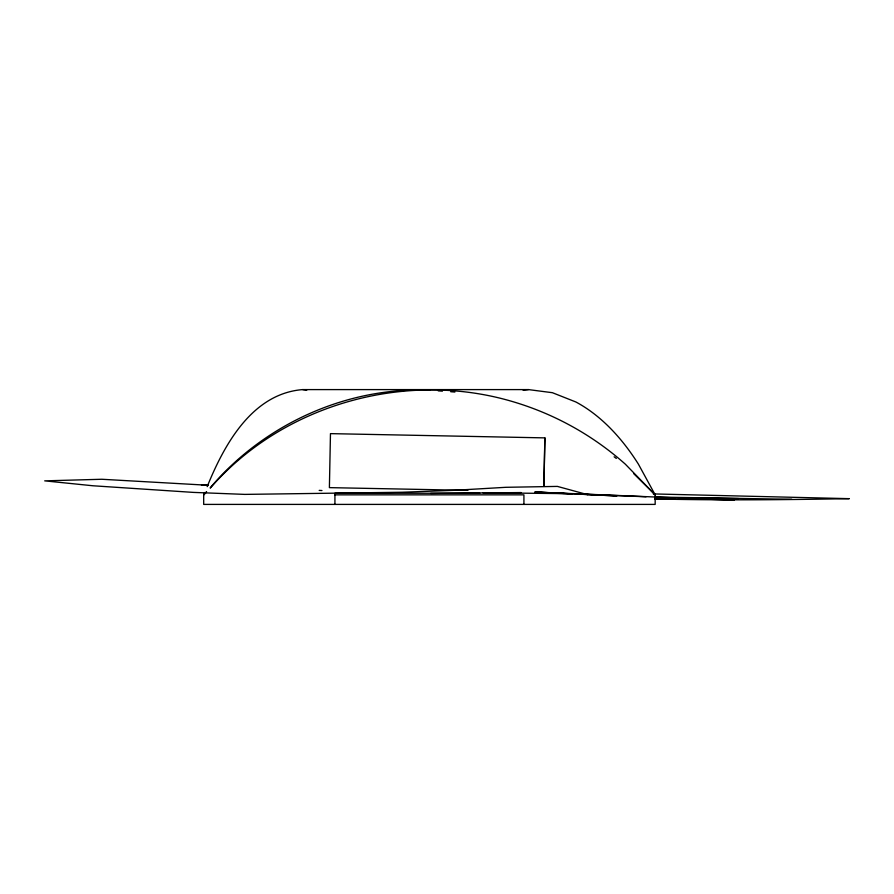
<?xml version="1.0" encoding="UTF-8"?>
<svg xmlns="http://www.w3.org/2000/svg" width="894" height="894" viewBox="0 0 894 894"><rect width="100%" height="100%" fill="white"/><g stroke="black" fill="none" stroke-linecap="round" stroke-linejoin="round"><path stroke-width="1.34" d="M544.859 437.881L543.898 486.336L544.915 437.881L330.467 433.635L329.394 487.632L467.908 490.359M204.681 492.505L203.687 494.851L203.687 504.406L655.168 504.406L655.168 494.851L638.394 464.131A295.903 165.692 -90 0 0 575.859 401.976L552.403 392.701L528.443 389.594L302.708 389.594C252.153 393.583 224.226 444.609 207.184 486.638M206.458 491.879L203.687 494.851L206.581 491.879M210.157 487.912C263.641 424.471 346.783 386.499 429.913 390.276M210.436 487.912C283.845 403.574 407.172 369.714 513.894 401.976A295.903 295.165 90 0 1 625.286 464.131L655.168 494.851L633.79 473.731M523.124 390.287L528.443 389.594M654.598 498.964L675.406 499.064L654.687 498.93C719.558 500.461 784.44 499.824 849.3 498.662L653.324 493.924M430.662 493.432L521.146 492.56M479.787 493.242L334.926 493.242L334.926 504.406M334.926 494.851L523.918 494.851L523.918 504.406M482.883 492.739L572.238 493.712M791.771 499.277L656.397 497.053M685.575 497.802L738.623 498.584M547.34 493.052L572.048 493.767M734.309 500.282L534.992 492.058L554.258 492.929M577.815 493.946L646.027 496.785M557.007 493.052L563.89 493.365M576.127 493.969L616.927 495.958L534.992 492.058M319.18 490.393L321.963 490.538M208.38 485.286L101.804 479.262L44.7 480.86L92.92 485.766L193.316 492.393L244.833 494.393L402.054 492.248L454.174 490.325L505.836 487.308L557.387 486.403L587.805 494.706M438.239 390.857L442.407 391.147M450.732 391.728L454.901 392.03M302.708 389.594L306.72 390.265M614.122 456.8L616.324 458.432M208.358 485.375L201.429 485.084L208.369 485.442"/></g></svg>
